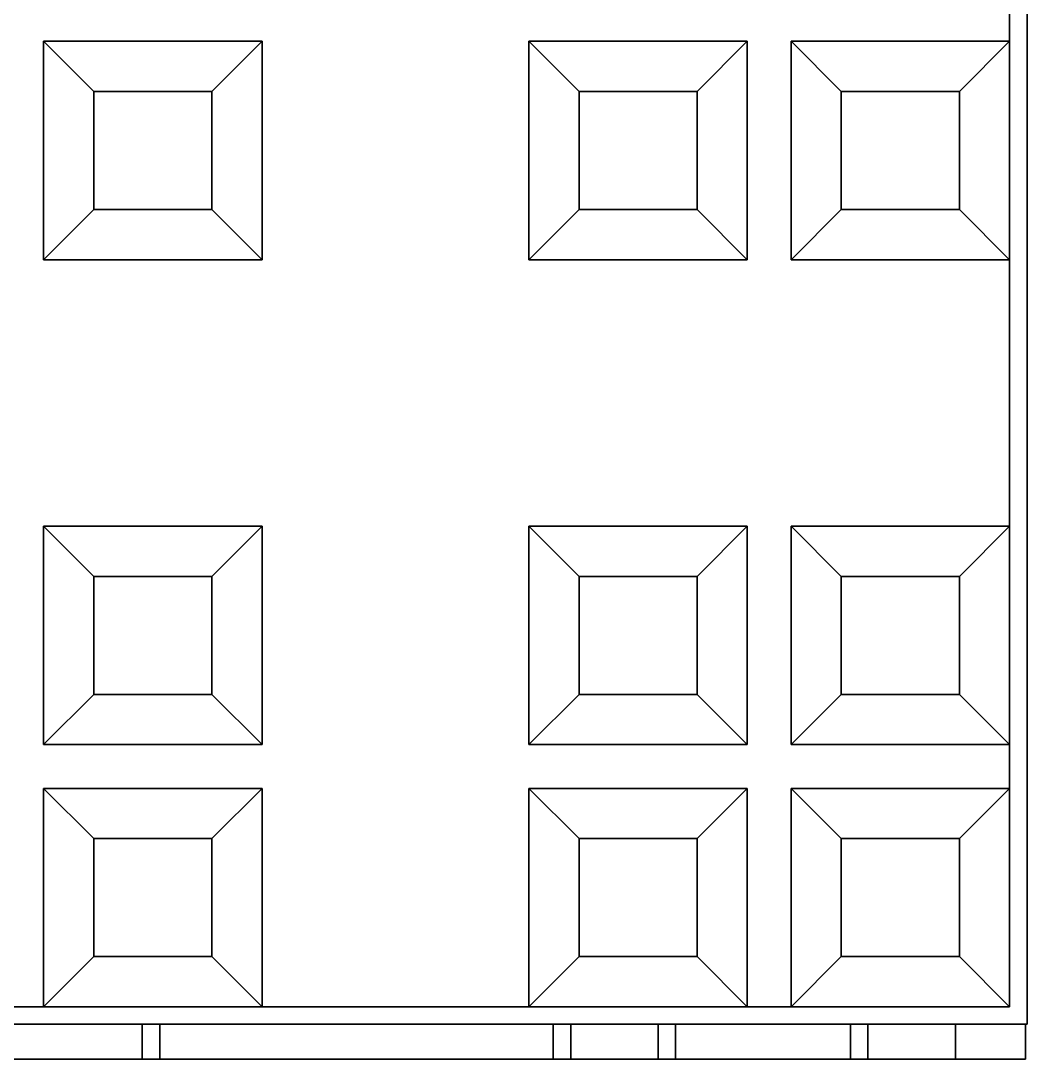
# Model space of a CAD drawing. Header units: millimetres. Extents: x -470 to 15420, y -470 to 3920.
# Drawn here: x 2875 to 3450, y -20 to 574 of the extents above; entities that cross this region are included whole.
import ezdxf

# ---------------------------------------------------------------- set-up
doc = ezdxf.new("R2010")
doc.units = ezdxf.units.MM
doc.layers.add('TANK_MODULE', color=8, linetype='Continuous')
doc.layers.add('TANK_SIDE_PLATE', color=9, linetype='Continuous')

# ---------------------------------------------------------------- blocks, each defined once
blk = doc.blocks.new('HALF_CUBE')
at = {"layer": 'TANK_MODULE'}
for points, invisible_edges in [([(565, -565, 40), (575, -575, 40), (575, 575, 40)], 13), ([(575, 575, 40), (565, 565, 40), (565, -565, 40)], 13), ([(565, 565), (575, 575), (575, -575)], 13), ([(565, 565), (565, -565), (565, 565, 40)], 6), ([(565, 565, 40), (565, -565), (565, -565, 40)], 5), ([(575, -575), (565, -565), (565, 565)], 13), ([(-12.5, 12.5, 40), (-12.5, -12.5, 40), (12.5, 12.5, 40)], 15), ([(12.5, 12.5, 40), (-12.5, -12.5, 40), (12.5, -12.5, 40)], 15), ([(-12.5, -12.5), (-12.5, 12.5), (12.5, -12.5)], 15), ([(12.5, -12.5), (-12.5, 12.5), (12.5, 12.5)], 15), ([(12.5, 12.5, 40), (12.5, -12.5, 40), (137.5, 12.5, 40)], 7), ([(137.5, 12.5, 40), (12.5, -12.5, 40), (137.5, -12.5, 40)], 13), ([(12.5, -12.5), (12.5, 12.5), (137.5, -12.5)], 7), ([(137.5, -12.5), (12.5, 12.5), (137.5, 12.5)], 13), ([(290, 12.5, 40), (137.5, 12.5, 40), (137.5, -12.5, 40)], 15), ([(290, 12.5, 40), (137.5, -12.5, 40), (290, -12.5, 40)], 15), ([(137.5, 12.5), (290, 12.5), (290, -12.5)], 15), ([(137.5, 12.5), (290, -12.5), (137.5, -12.5)], 15), ([(290, 12.5, 40), (290, -12.5, 40), (415, 12.5, 40)], 7), ([(415, 12.5, 40), (290, -12.5, 40), (415, -12.5, 40)], 13), ([(415, 12.5), (415, -12.5), (290, 12.5)], 7), ([(290, 12.5), (415, -12.5), (290, -12.5)], 13), ([(415, -12.5, 40), (440, -12.5, 40), (440, 12.5, 40)], 15), ([(415, -12.5, 40), (440, 12.5, 40), (415, 12.5, 40)], 15), ([(415, 12.5), (440, 12.5), (440, -12.5)], 15), ([(415, 12.5), (440, -12.5), (415, -12.5)], 15), ([(565, -12.5, 40), (565, 12.5, 40), (440, -12.5, 40)], 6), ([(440, -12.5, 40), (565, 12.5, 40), (440, 12.5, 40)], 13), ([(565, 12.5), (565, -12.5), (440, 12.5)], 6), ([(440, 12.5), (565, -12.5), (440, -12.5)], 13), ([(565, -12.5), (565, 12.5), (565, -12.5, 40)], 6), ([(565, -12.5, 40), (565, 12.5), (565, 12.5, 40)], 5), ([(12.5, -137.5, 40), (12.5, -12.5, 40), (-12.5, -137.5, 40)], 14), ([(-12.5, -137.5, 40), (12.5, -12.5, 40), (-12.5, -12.5, 40)], 7), ([(12.5, -137.5), (-12.5, -137.5), (-12.5, -12.5)], 13), ([(12.5, -137.5), (-12.5, -12.5), (12.5, -12.5)], 7), ([(12.5, -137.5), (12.5, -12.5), (12.5, -137.5, 40)], 6), ([(12.5, -137.5, 40), (12.5, -12.5), (12.5, -12.5, 40)], 5), ([(12.5, -12.5), (137.5, -12.5), (12.5, -12.5, 40)], 6), ([(12.5, -12.5, 40), (137.5, -12.5), (137.5, -12.5, 40)], 5), ([(12.5, -137.5, 40), (12.5, -12.5, 40), (137.5, -137.5, 40)], 6), ([(137.5, -137.5, 40), (12.5, -12.5, 40), (137.5, -12.5, 40)], 5), ([(12.5, -137.5, 40), (41.25, -41.25, 390), (12.5, -12.5, 40)], 5), ([(41.25, -41.25, 390), (108.75, -41.25, 390), (12.5, -12.5, 40)], 6), ([(12.5, -12.5, 40), (108.75, -41.25, 390), (137.5, -12.5, 40)], 5), ([(108.75, -41.25, 390), (108.75, -108.75, 390), (137.5, -12.5, 40)], 6), ([(137.5, -12.5, 40), (108.75, -108.75, 390), (137.5, -137.5, 40)], 5), ([(137.5, -12.5), (137.5, -137.5), (137.5, -12.5, 40)], 6), ([(137.5, -12.5, 40), (137.5, -137.5), (137.5, -137.5, 40)], 5), ([(290, -12.5, 40), (137.5, -12.5, 40), (137.5, -137.5, 40)], 13), ([(290, -12.5, 40), (137.5, -137.5, 40), (290, -137.5, 40)], 7), ([(137.5, -12.5), (290, -12.5), (290, -137.5)], 13), ([(137.5, -12.5), (290, -137.5), (137.5, -137.5)], 7), ([(290, -12.5), (415, -12.5), (290, -12.5, 40)], 6), ([(290, -12.5, 40), (415, -12.5), (415, -12.5, 40)], 5), ([(290, -137.5), (290, -12.5), (290, -137.5, 40)], 6), ([(290, -137.5, 40), (290, -12.5), (290, -12.5, 40)], 5), ([(290, -137.5, 40), (290, -12.5, 40), (415, -137.5, 40)], 6), ([(415, -137.5, 40), (290, -12.5, 40), (415, -12.5, 40)], 5), ([(290, -137.5, 40), (318.75, -41.25, 390), (290, -12.5, 40)], 5), ([(318.75, -41.25, 390), (386.25, -41.25, 390), (290, -12.5, 40)], 6), ([(290, -12.5, 40), (386.25, -41.25, 390), (415, -12.5, 40)], 5), ([(386.25, -41.25, 390), (386.25, -108.75, 390), (415, -12.5, 40)], 6), ([(415, -12.5, 40), (386.25, -108.75, 390), (415, -137.5, 40)], 5), ([(415, -12.5), (415, -137.5), (415, -12.5, 40)], 6), ([(415, -12.5, 40), (415, -137.5), (415, -137.5, 40)], 5), ([(415, -137.5, 40), (440, -137.5, 40), (440, -12.5, 40)], 13), ([(415, -137.5, 40), (440, -12.5, 40), (415, -12.5, 40)], 7), ([(415, -12.5), (440, -12.5), (440, -137.5)], 13), ([(415, -12.5), (440, -137.5), (415, -137.5)], 7), ([(440, -137.5), (440, -12.5), (440, -137.5, 40)], 6), ([(440, -137.5, 40), (440, -12.5), (440, -12.5, 40)], 5), ([(440, -12.5), (565, -12.5), (440, -12.5, 40)], 6), ([(440, -12.5, 40), (565, -12.5), (565, -12.5, 40)], 5), ([(440, -137.5, 40), (440, -12.5, 40), (565, -137.5, 40)], 6), ([(565, -137.5, 40), (440, -12.5, 40), (565, -12.5, 40)], 5), ([(440, -137.5, 40), (468.75, -41.25, 390), (440, -12.5, 40)], 5), ([(468.75, -41.25, 390), (536.25, -41.25, 390), (440, -12.5, 40)], 6), ([(440, -12.5, 40), (536.25, -41.25, 390), (565, -12.5, 40)], 5), ([(536.25, -41.25, 390), (536.25, -108.75, 390), (565, -12.5, 40)], 6), ([(565, -12.5, 40), (536.25, -108.75, 390), (565, -137.5, 40)], 5), ([(41.25, -108.75, 390), (41.25, -41.25, 390), (12.5, -137.5, 40)], 6), ([(108.75, -108.75, 390), (108.75, -41.25, 390), (41.25, -108.75, 390)], 6), ([(41.25, -108.75, 390), (108.75, -41.25, 390), (41.25, -41.25, 390)], 5), ([(318.75, -108.75, 390), (318.75, -41.25, 390), (290, -137.5, 40)], 6), ([(386.25, -108.75, 390), (386.25, -41.25, 390), (318.75, -108.75, 390)], 6), ([(318.75, -108.75, 390), (386.25, -41.25, 390), (318.75, -41.25, 390)], 5), ([(468.75, -108.75, 390), (468.75, -41.25, 390), (440, -137.5, 40)], 6), ([(536.25, -108.75, 390), (536.25, -41.25, 390), (468.75, -108.75, 390)], 6), ([(468.75, -108.75, 390), (536.25, -41.25, 390), (468.75, -41.25, 390)], 5), ([(137.5, -137.5, 40), (41.25, -108.75, 390), (12.5, -137.5, 40)], 5), ([(108.75, -108.75, 390), (41.25, -108.75, 390), (137.5, -137.5, 40)], 6), ([(415, -137.5, 40), (318.75, -108.75, 390), (290, -137.5, 40)], 5), ([(386.25, -108.75, 390), (318.75, -108.75, 390), (415, -137.5, 40)], 6), ([(565, -137.5, 40), (468.75, -108.75, 390), (440, -137.5, 40)], 5), ([(536.25, -108.75, 390), (468.75, -108.75, 390), (565, -137.5, 40)], 6), ([(-12.5, -137.5, 40), (-12.5, -290, 40), (12.5, -137.5, 40)], 15), ([(12.5, -137.5, 40), (-12.5, -290, 40), (12.5, -290, 40)], 15), ([(12.5, -290), (-12.5, -290), (-12.5, -137.5)], 15), ([(12.5, -290), (-12.5, -137.5), (12.5, -137.5)], 15), ([(137.5, -137.5), (12.5, -137.5), (137.5, -137.5, 40)], 6), ([(137.5, -137.5, 40), (12.5, -137.5), (12.5, -137.5, 40)], 5), ([(12.5, -137.5, 40), (12.5, -290, 40), (137.5, -137.5, 40)], 7), ([(137.5, -137.5, 40), (12.5, -290, 40), (137.5, -290, 40)], 13), ([(137.5, -137.5), (137.5, -290), (12.5, -137.5)], 7), ([(12.5, -137.5), (137.5, -290), (12.5, -290)], 13), ([(290, -137.5, 40), (137.5, -137.5, 40), (137.5, -290, 40)], 15), ([(290, -137.5, 40), (137.5, -290, 40), (290, -290, 40)], 15), ([(137.5, -137.5), (290, -137.5), (290, -290)], 15), ([(137.5, -137.5), (290, -290), (137.5, -290)], 15), ([(415, -137.5), (290, -137.5), (415, -137.5, 40)], 6), ([(415, -137.5, 40), (290, -137.5), (290, -137.5, 40)], 5), ([(415, -290, 40), (415, -137.5, 40), (290, -290, 40)], 7), ([(290, -290, 40), (415, -137.5, 40), (290, -137.5, 40)], 13), ([(290, -290), (290, -137.5), (415, -290)], 7), ([(415, -290), (290, -137.5), (415, -137.5)], 13), ([(415, -290, 40), (440, -290, 40), (440, -137.5, 40)], 15), ([(415, -290, 40), (440, -137.5, 40), (415, -137.5, 40)], 15), ([(415, -137.5), (440, -137.5), (440, -290)], 15), ([(415, -137.5), (440, -290), (415, -290)], 15), ([(565, -137.5), (440, -137.5), (565, -137.5, 40)], 6), ([(565, -137.5, 40), (440, -137.5), (440, -137.5, 40)], 5), ([(565, -290, 40), (565, -137.5, 40), (440, -290, 40)], 6), ([(440, -290, 40), (565, -137.5, 40), (440, -137.5, 40)], 13), ([(565, -137.5), (565, -290), (440, -137.5)], 6), ([(440, -137.5), (565, -290), (440, -290)], 13), ([(565, -290), (565, -137.5), (565, -290, 40)], 6), ([(565, -290, 40), (565, -137.5), (565, -137.5, 40)], 5), ([(-12.5, -290, 40), (-12.5, -415, 40), (12.5, -290, 40)], 14), ([(12.5, -290, 40), (-12.5, -415, 40), (12.5, -415, 40)], 7), ([(-12.5, -415), (-12.5, -290), (12.5, -415)], 14), ([(12.5, -415), (-12.5, -290), (12.5, -290)], 7), ([(12.5, -415), (12.5, -290), (12.5, -415, 40)], 6), ([(12.5, -415, 40), (12.5, -290), (12.5, -290, 40)], 5), ([(12.5, -290), (137.5, -290), (12.5, -290, 40)], 6), ([(12.5, -290, 40), (137.5, -290), (137.5, -290, 40)], 5), ([(12.5, -415, 40), (12.5, -290, 40), (137.5, -415, 40)], 6), ([(137.5, -415, 40), (12.5, -290, 40), (137.5, -290, 40)], 5), ([(12.5, -415, 40), (41.25, -318.75, 390), (12.5, -290, 40)], 5), ([(41.25, -318.75, 390), (108.75, -318.75, 390), (12.5, -290, 40)], 6), ([(12.5, -290, 40), (108.75, -318.75, 390), (137.5, -290, 40)], 5), ([(108.75, -318.75, 390), (108.75, -386.25, 390), (137.5, -290, 40)], 6), ([(137.5, -290, 40), (108.75, -386.25, 390), (137.5, -415, 40)], 5), ([(137.5, -290), (137.5, -415), (137.5, -290, 40)], 6), ([(137.5, -290, 40), (137.5, -415), (137.5, -415, 40)], 5), ([(290, -290, 40), (137.5, -290, 40), (137.5, -415, 40)], 13), ([(290, -290, 40), (137.5, -415, 40), (290, -415, 40)], 7), ([(137.5, -290), (290, -290), (290, -415)], 13), ([(137.5, -290), (290, -415), (137.5, -415)], 7), ([(290, -415), (290, -290), (290, -415, 40)], 6), ([(290, -415, 40), (290, -290), (290, -290, 40)], 5), ([(290, -290), (415, -290), (290, -290, 40)], 6), ([(290, -290, 40), (415, -290), (415, -290, 40)], 5), ([(290, -415, 40), (290, -290, 40), (415, -415, 40)], 6), ([(415, -415, 40), (290, -290, 40), (415, -290, 40)], 5), ([(290, -415, 40), (318.75, -318.75, 390), (290, -290, 40)], 5), ([(318.75, -318.75, 390), (386.25, -318.75, 390), (290, -290, 40)], 6), ([(290, -290, 40), (386.25, -318.75, 390), (415, -290, 40)], 5), ([(386.25, -318.75, 390), (386.25, -386.25, 390), (415, -290, 40)], 6), ([(415, -290, 40), (386.25, -386.25, 390), (415, -415, 40)], 5), ([(415, -290), (415, -415), (415, -290, 40)], 6), ([(415, -290, 40), (415, -415), (415, -415, 40)], 5), ([(440, -415, 40), (440, -290, 40), (415, -415, 40)], 14), ([(415, -415, 40), (440, -290, 40), (415, -290, 40)], 7), ([(415, -290), (440, -290), (440, -415)], 13), ([(415, -290), (440, -415), (415, -415)], 7), ([(440, -415), (440, -290), (440, -415, 40)], 6), ([(440, -415, 40), (440, -290), (440, -290, 40)], 5), ([(440, -290), (565, -290), (440, -290, 40)], 6), ([(440, -290, 40), (565, -290), (565, -290, 40)], 5), ([(440, -415, 40), (440, -290, 40), (565, -415, 40)], 6), ([(565, -415, 40), (440, -290, 40), (565, -290, 40)], 5), ([(440, -415, 40), (468.75, -318.75, 390), (440, -290, 40)], 5), ([(468.75, -318.75, 390), (536.25, -318.75, 390), (440, -290, 40)], 6), ([(440, -290, 40), (536.25, -318.75, 390), (565, -290, 40)], 5), ([(536.25, -318.75, 390), (536.25, -386.25, 390), (565, -290, 40)], 6), ([(565, -290, 40), (536.25, -386.25, 390), (565, -415, 40)], 5), ([(41.25, -386.25, 390), (41.25, -318.75, 390), (12.5, -415, 40)], 6), ([(108.75, -386.25, 390), (108.75, -318.75, 390), (41.25, -386.25, 390)], 6), ([(41.25, -386.25, 390), (108.75, -318.75, 390), (41.25, -318.75, 390)], 5), ([(318.75, -386.25, 390), (318.75, -318.75, 390), (290, -415, 40)], 6), ([(386.25, -386.25, 390), (386.25, -318.75, 390), (318.75, -386.25, 390)], 6), ([(318.75, -386.25, 390), (386.25, -318.75, 390), (318.75, -318.75, 390)], 5), ([(468.75, -386.25, 390), (468.75, -318.75, 390), (440, -415, 40)], 6), ([(536.25, -386.25, 390), (536.25, -318.75, 390), (468.75, -386.25, 390)], 6), ([(468.75, -386.25, 390), (536.25, -318.75, 390), (468.75, -318.75, 390)], 5), ([(137.5, -415, 40), (41.25, -386.25, 390), (12.5, -415, 40)], 5), ([(108.75, -386.25, 390), (41.25, -386.25, 390), (137.5, -415, 40)], 6), ([(415, -415, 40), (318.75, -386.25, 390), (290, -415, 40)], 5), ([(386.25, -386.25, 390), (318.75, -386.25, 390), (415, -415, 40)], 6), ([(565, -415, 40), (468.75, -386.25, 390), (440, -415, 40)], 5), ([(536.25, -386.25, 390), (468.75, -386.25, 390), (565, -415, 40)], 6), ([(-12.5, -415, 40), (-12.5, -440, 40), (12.5, -415, 40)], 15), ([(12.5, -415, 40), (-12.5, -440, 40), (12.5, -440, 40)], 15), ([(12.5, -415), (12.5, -440), (-12.5, -415)], 15), ([(-12.5, -415), (12.5, -440), (-12.5, -440)], 15), ([(137.5, -415), (12.5, -415), (137.5, -415, 40)], 6), ([(137.5, -415, 40), (12.5, -415), (12.5, -415, 40)], 5), ([(12.5, -415, 40), (12.5, -440, 40), (137.5, -415, 40)], 7), ([(137.5, -415, 40), (12.5, -440, 40), (137.5, -440, 40)], 13), ([(137.5, -415), (137.5, -440), (12.5, -415)], 7), ([(12.5, -415), (137.5, -440), (12.5, -440)], 13), ([(290, -415, 40), (137.5, -415, 40), (137.5, -440, 40)], 15), ([(290, -415, 40), (137.5, -440, 40), (290, -440, 40)], 15), ([(137.5, -415), (290, -415), (290, -440)], 15), ([(137.5, -415), (290, -440), (137.5, -440)], 15), ([(415, -415), (290, -415), (415, -415, 40)], 6), ([(415, -415, 40), (290, -415), (290, -415, 40)], 5), ([(290, -415, 40), (290, -440, 40), (415, -415, 40)], 7), ([(415, -415, 40), (290, -440, 40), (415, -440, 40)], 13), ([(415, -415), (415, -440), (290, -415)], 7), ([(290, -415), (415, -440), (290, -440)], 13), ([(415, -415, 40), (415, -440, 40), (440, -415, 40)], 15), ([(440, -415, 40), (415, -440, 40), (440, -440, 40)], 15), ([(415, -415), (440, -415), (440, -440)], 15), ([(415, -415), (440, -440), (415, -440)], 15), ([(565, -415), (440, -415), (565, -415, 40)], 6), ([(565, -415, 40), (440, -415), (440, -415, 40)], 5), ([(440, -415, 40), (440, -440, 40), (565, -415, 40)], 7), ([(565, -415, 40), (440, -440, 40), (565, -440, 40)], 5), ([(565, -415), (565, -440), (440, -415)], 6), ([(440, -415), (565, -440), (440, -440)], 13), ([(565, -440), (565, -415), (565, -440, 40)], 6), ([(565, -440, 40), (565, -415), (565, -415, 40)], 5), ([(-12.5, -440, 40), (-12.5, -565, 40), (12.5, -440, 40)], 14), ([(12.5, -440, 40), (-12.5, -565, 40), (12.5, -565, 40)], 5), ([(12.5, -440), (12.5, -565), (-12.5, -440)], 14), ([(-12.5, -440), (12.5, -565), (-12.5, -565)], 5), ([(12.5, -565), (12.5, -440), (12.5, -565, 40)], 6), ([(12.5, -565, 40), (12.5, -440), (12.5, -440, 40)], 5), ([(12.5, -440), (137.5, -440), (12.5, -440, 40)], 6), ([(12.5, -440, 40), (137.5, -440), (137.5, -440, 40)], 5), ([(12.5, -565, 40), (12.5, -440, 40), (137.5, -565, 40)], 6), ([(137.5, -565, 40), (12.5, -440, 40), (137.5, -440, 40)], 5), ([(12.5, -565, 40), (41.25, -468.75, 390), (12.5, -440, 40)], 5), ([(41.25, -468.75, 390), (108.75, -468.75, 390), (12.5, -440, 40)], 6), ([(12.5, -440, 40), (108.75, -468.75, 390), (137.5, -440, 40)], 5), ([(108.75, -468.75, 390), (108.75, -536.25, 390), (137.5, -440, 40)], 6), ([(137.5, -440, 40), (108.75, -536.25, 390), (137.5, -565, 40)], 5), ([(137.5, -440), (137.5, -565), (137.5, -440, 40)], 6), ([(137.5, -440, 40), (137.5, -565), (137.5, -565, 40)], 5), ([(290, -440, 40), (137.5, -440, 40), (137.5, -565, 40)], 13), ([(290, -440, 40), (137.5, -565, 40), (290, -565, 40)], 5), ([(137.5, -440), (290, -440), (290, -565)], 13), ([(137.5, -440), (290, -565), (137.5, -565)], 5), ([(290, -565), (290, -440), (290, -565, 40)], 6), ([(290, -565, 40), (290, -440), (290, -440, 40)], 5), ([(290, -440), (415, -440), (290, -440, 40)], 6), ([(290, -440, 40), (415, -440), (415, -440, 40)], 5), ([(290, -565, 40), (290, -440, 40), (415, -565, 40)], 6), ([(415, -565, 40), (290, -440, 40), (415, -440, 40)], 5), ([(290, -565, 40), (318.75, -468.75, 390), (290, -440, 40)], 5), ([(318.75, -468.75, 390), (386.25, -468.75, 390), (290, -440, 40)], 6), ([(290, -440, 40), (386.25, -468.75, 390), (415, -440, 40)], 5), ([(386.25, -468.75, 390), (386.25, -536.25, 390), (415, -440, 40)], 6), ([(415, -440, 40), (386.25, -536.25, 390), (415, -565, 40)], 5), ([(415, -440), (415, -565), (415, -440, 40)], 6), ([(415, -440, 40), (415, -565), (415, -565, 40)], 5), ([(415, -440, 40), (415, -565, 40), (440, -440, 40)], 14), ([(440, -440, 40), (415, -565, 40), (440, -565, 40)], 5), ([(415, -440), (440, -440), (440, -565)], 13), ([(415, -440), (440, -565), (415, -565)], 5), ([(440, -565), (440, -440), (440, -565, 40)], 6), ([(440, -565, 40), (440, -440), (440, -440, 40)], 5), ([(440, -440), (565, -440), (440, -440, 40)], 6), ([(440, -440, 40), (565, -440), (565, -440, 40)], 5), ([(440, -565, 40), (440, -440, 40), (565, -565, 40)], 6), ([(565, -565, 40), (440, -440, 40), (565, -440, 40)], 5), ([(440, -565, 40), (468.75, -468.75, 390), (440, -440, 40)], 5), ([(468.75, -468.75, 390), (536.25, -468.75, 390), (440, -440, 40)], 6), ([(440, -440, 40), (536.25, -468.75, 390), (565, -440, 40)], 5), ([(536.25, -468.75, 390), (536.25, -536.25, 390), (565, -440, 40)], 6), ([(565, -440, 40), (536.25, -536.25, 390), (565, -565, 40)], 5), ([(41.25, -536.25, 390), (41.25, -468.75, 390), (12.5, -565, 40)], 6), ([(108.75, -536.25, 390), (108.75, -468.75, 390), (41.25, -536.25, 390)], 6), ([(41.25, -536.25, 390), (108.75, -468.75, 390), (41.25, -468.75, 390)], 5), ([(318.75, -536.25, 390), (318.75, -468.75, 390), (290, -565, 40)], 6), ([(386.25, -536.25, 390), (386.25, -468.75, 390), (318.75, -536.25, 390)], 6), ([(318.75, -536.25, 390), (386.25, -468.75, 390), (318.75, -468.75, 390)], 5), ([(468.75, -536.25, 390), (468.75, -468.75, 390), (440, -565, 40)], 6), ([(536.25, -536.25, 390), (536.25, -468.75, 390), (468.75, -536.25, 390)], 6), ([(468.75, -536.25, 390), (536.25, -468.75, 390), (468.75, -468.75, 390)], 5), ([(137.5, -565, 40), (41.25, -536.25, 390), (12.5, -565, 40)], 5), ([(108.75, -536.25, 390), (41.25, -536.25, 390), (137.5, -565, 40)], 6), ([(415, -565, 40), (318.75, -536.25, 390), (290, -565, 40)], 5), ([(386.25, -536.25, 390), (318.75, -536.25, 390), (415, -565, 40)], 6), ([(565, -565, 40), (468.75, -536.25, 390), (440, -565, 40)], 5), ([(536.25, -536.25, 390), (468.75, -536.25, 390), (565, -565, 40)], 6), ([(-565, -565, 40), (-575, -575, 40), (565, -565, 40)], 7), ([(565, -565, 40), (-575, -575, 40), (575, -575, 40)], 13), ([(-575, -575), (-565, -565), (565, -565)], 13), ([(-575, -575), (565, -565), (575, -575)], 7), ([(565, -565), (-565, -565), (565, -565, 40)], 6), ([(565, -565, 40), (-565, -565), (-565, -565, 40)], 5), ([(-12.5, -565), (12.5, -565), (-12.5, -565, 40)], 6), ([(-12.5, -565, 40), (12.5, -565), (12.5, -565, 40)], 5), ([(137.5, -565), (290, -565), (137.5, -565, 40)], 6), ([(137.5, -565, 40), (290, -565), (290, -565, 40)], 5), ([(415, -565), (440, -565), (415, -565, 40)], 6), ([(415, -565, 40), (440, -565), (440, -565, 40)], 5), ([(-575, -575), (575, -575), (-575, -575, 40)], 6), ([(-575, -575, 40), (575, -575), (575, -575, 40)], 5)]:
    blk.add_3dface(points, dxfattribs=dict(at, invisible_edges=invisible_edges))
blk = doc.blocks.new('HALF_CUBE_UP')
at = {"layer": 'TANK_MODULE'}
for points, invisible_edges in [([(565, 565, 350), (575, 575, 350), (575, -575, 350)], 13), ([(565, -565, 390), (575, -575, 390), (575, 575, 390)], 13), ([(575, 575, 390), (565, 565, 390), (565, -565, 390)], 13), ([(565, -565, 390), (565, 565, 390), (565, -565, 350)], 6), ([(565, -565, 350), (565, 565, 390), (565, 565, 350)], 5), ([(575, -575, 350), (565, -565, 350), (565, 565, 350)], 13), ([(-12.5, -12.5, 350), (-12.5, 12.5, 350), (12.5, -12.5, 350)], 15), ([(12.5, -12.5, 350), (-12.5, 12.5, 350), (12.5, 12.5, 350)], 15), ([(-12.5, 12.5, 390), (-12.5, -12.5, 390), (12.5, 12.5, 390)], 15), ([(12.5, 12.5, 390), (-12.5, -12.5, 390), (12.5, -12.5, 390)], 15), ([(12.5, -12.5, 350), (12.5, 12.5, 350), (137.5, -12.5, 350)], 7), ([(137.5, -12.5, 350), (12.5, 12.5, 350), (137.5, 12.5, 350)], 13), ([(12.5, 12.5, 390), (12.5, -12.5, 390), (137.5, 12.5, 390)], 7), ([(137.5, 12.5, 390), (12.5, -12.5, 390), (137.5, -12.5, 390)], 13), ([(290, -12.5, 350), (137.5, -12.5, 350), (137.5, 12.5, 350)], 15), ([(290, -12.5, 350), (137.5, 12.5, 350), (290, 12.5, 350)], 15), ([(137.5, -12.5, 390), (290, -12.5, 390), (290, 12.5, 390)], 15), ([(137.5, -12.5, 390), (290, 12.5, 390), (137.5, 12.5, 390)], 15), ([(290, -12.5, 350), (290, 12.5, 350), (415, -12.5, 350)], 7), ([(415, -12.5, 350), (290, 12.5, 350), (415, 12.5, 350)], 13), ([(415, -12.5, 390), (415, 12.5, 390), (290, -12.5, 390)], 7), ([(290, -12.5, 390), (415, 12.5, 390), (290, 12.5, 390)], 13), ([(415, 12.5, 350), (440, 12.5, 350), (440, -12.5, 350)], 15), ([(415, 12.5, 350), (440, -12.5, 350), (415, -12.5, 350)], 15), ([(415, -12.5, 390), (440, -12.5, 390), (440, 12.5, 390)], 15), ([(415, -12.5, 390), (440, 12.5, 390), (415, 12.5, 390)], 15), ([(565, 12.5, 350), (565, -12.5, 350), (440, 12.5, 350)], 6), ([(440, 12.5, 350), (565, -12.5, 350), (440, -12.5, 350)], 13), ([(565, -12.5, 390), (565, 12.5, 390), (440, -12.5, 390)], 6), ([(440, -12.5, 390), (565, 12.5, 390), (440, 12.5, 390)], 13), ([(565, 12.5, 390), (565, -12.5, 390), (565, 12.5, 350)], 6), ([(565, 12.5, 350), (565, -12.5, 390), (565, -12.5, 350)], 5), ([(-12.5, -137.5, 350), (-12.5, -12.5, 350), (12.5, -137.5, 350)], 14), ([(12.5, -137.5, 350), (-12.5, -12.5, 350), (12.5, -12.5, 350)], 7), ([(-12.5, -137.5, 390), (12.5, -137.5, 390), (12.5, -12.5, 390)], 13), ([(-12.5, -137.5, 390), (12.5, -12.5, 390), (-12.5, -12.5, 390)], 7), ([(137.5, -12.5, 390), (12.5, -12.5, 390), (137.5, -12.5, 350)], 6), ([(137.5, -12.5, 350), (12.5, -12.5, 390), (12.5, -12.5, 350)], 5), ([(12.5, -12.5, 390), (12.5, -137.5, 390), (12.5, -12.5, 350)], 6), ([(12.5, -12.5, 350), (12.5, -137.5, 390), (12.5, -137.5, 350)], 5), ([(12.5, -12.5, 350), (12.5, -137.5, 350), (137.5, -12.5, 350)], 6), ([(137.5, -12.5, 350), (12.5, -137.5, 350), (137.5, -137.5, 350)], 5), ([(137.5, -12.5, 350), (41.25, -41.25), (12.5, -12.5, 350)], 5), ([(41.25, -41.25), (41.25, -108.75), (12.5, -12.5, 350)], 6), ([(12.5, -12.5, 350), (41.25, -108.75), (12.5, -137.5, 350)], 5), ([(108.75, -41.25), (41.25, -41.25), (137.5, -12.5, 350)], 6), ([(137.5, -137.5, 350), (108.75, -41.25), (137.5, -12.5, 350)], 5), ([(137.5, -137.5, 390), (137.5, -12.5, 390), (137.5, -137.5, 350)], 6), ([(137.5, -137.5, 350), (137.5, -12.5, 390), (137.5, -12.5, 350)], 5), ([(290, -137.5, 350), (137.5, -137.5, 350), (137.5, -12.5, 350)], 13), ([(290, -137.5, 350), (137.5, -12.5, 350), (290, -12.5, 350)], 7), ([(137.5, -137.5, 390), (290, -137.5, 390), (290, -12.5, 390)], 13), ([(137.5, -137.5, 390), (290, -12.5, 390), (137.5, -12.5, 390)], 7), ([(415, -12.5, 390), (290, -12.5, 390), (415, -12.5, 350)], 6), ([(415, -12.5, 350), (290, -12.5, 390), (290, -12.5, 350)], 5), ([(290, -12.5, 390), (290, -137.5, 390), (290, -12.5, 350)], 6), ([(290, -12.5, 350), (290, -137.5, 390), (290, -137.5, 350)], 5), ([(290, -12.5, 350), (290, -137.5, 350), (415, -12.5, 350)], 6), ([(415, -12.5, 350), (290, -137.5, 350), (415, -137.5, 350)], 5), ([(415, -12.5, 350), (318.75, -41.25), (290, -12.5, 350)], 5), ([(318.75, -41.25), (318.75, -108.75), (290, -12.5, 350)], 6), ([(290, -12.5, 350), (318.75, -108.75), (290, -137.5, 350)], 5), ([(386.25, -41.25), (318.75, -41.25), (415, -12.5, 350)], 6), ([(415, -137.5, 350), (386.25, -41.25), (415, -12.5, 350)], 5), ([(415, -137.5, 390), (415, -12.5, 390), (415, -137.5, 350)], 6), ([(415, -137.5, 350), (415, -12.5, 390), (415, -12.5, 350)], 5), ([(415, -12.5, 350), (440, -12.5, 350), (440, -137.5, 350)], 13), ([(415, -12.5, 350), (440, -137.5, 350), (415, -137.5, 350)], 7), ([(415, -137.5, 390), (440, -137.5, 390), (440, -12.5, 390)], 13), ([(415, -137.5, 390), (440, -12.5, 390), (415, -12.5, 390)], 7), ([(565, -12.5, 390), (440, -12.5, 390), (565, -12.5, 350)], 6), ([(565, -12.5, 350), (440, -12.5, 390), (440, -12.5, 350)], 5), ([(440, -12.5, 390), (440, -137.5, 390), (440, -12.5, 350)], 6), ([(440, -12.5, 350), (440, -137.5, 390), (440, -137.5, 350)], 5), ([(440, -12.5, 350), (440, -137.5, 350), (565, -12.5, 350)], 6), ([(565, -12.5, 350), (440, -137.5, 350), (565, -137.5, 350)], 5), ([(565, -12.5, 350), (468.75, -41.25), (440, -12.5, 350)], 5), ([(468.75, -41.25), (468.75, -108.75), (440, -12.5, 350)], 6), ([(440, -12.5, 350), (468.75, -108.75), (440, -137.5, 350)], 5), ([(536.25, -41.25), (468.75, -41.25), (565, -12.5, 350)], 6), ([(565, -137.5, 350), (536.25, -41.25), (565, -12.5, 350)], 5), ([(108.75, -41.25), (108.75, -108.75), (41.25, -41.25)], 6), ([(41.25, -41.25), (108.75, -108.75), (41.25, -108.75)], 5), ([(108.75, -108.75), (108.75, -41.25), (137.5, -137.5, 350)], 6), ([(386.25, -41.25), (386.25, -108.75), (318.75, -41.25)], 6), ([(318.75, -41.25), (386.25, -108.75), (318.75, -108.75)], 5), ([(386.25, -108.75), (386.25, -41.25), (415, -137.5, 350)], 6), ([(536.25, -41.25), (536.25, -108.75), (468.75, -41.25)], 6), ([(468.75, -41.25), (536.25, -108.75), (468.75, -108.75)], 5), ([(536.25, -108.75), (536.25, -41.25), (565, -137.5, 350)], 6), ([(41.25, -108.75), (108.75, -108.75), (12.5, -137.5, 350)], 6), ([(12.5, -137.5, 350), (108.75, -108.75), (137.5, -137.5, 350)], 5), ([(318.75, -108.75), (386.25, -108.75), (290, -137.5, 350)], 6), ([(290, -137.5, 350), (386.25, -108.75), (415, -137.5, 350)], 5), ([(468.75, -108.75), (536.25, -108.75), (440, -137.5, 350)], 6), ([(440, -137.5, 350), (536.25, -108.75), (565, -137.5, 350)], 5), ([(12.5, -137.5, 350), (12.5, -290, 350), (-12.5, -137.5, 350)], 15), ([(-12.5, -137.5, 350), (12.5, -290, 350), (-12.5, -290, 350)], 15), ([(-12.5, -290, 390), (12.5, -290, 390), (12.5, -137.5, 390)], 15), ([(-12.5, -290, 390), (12.5, -137.5, 390), (-12.5, -137.5, 390)], 15), ([(12.5, -137.5, 390), (137.5, -137.5, 390), (12.5, -137.5, 350)], 6), ([(12.5, -137.5, 350), (137.5, -137.5, 390), (137.5, -137.5, 350)], 5), ([(137.5, -137.5, 350), (137.5, -290, 350), (12.5, -137.5, 350)], 7), ([(12.5, -137.5, 350), (137.5, -290, 350), (12.5, -290, 350)], 13), ([(12.5, -137.5, 390), (12.5, -290, 390), (137.5, -137.5, 390)], 7), ([(137.5, -137.5, 390), (12.5, -290, 390), (137.5, -290, 390)], 13), ([(290, -290, 350), (137.5, -290, 350), (137.5, -137.5, 350)], 15), ([(290, -290, 350), (137.5, -137.5, 350), (290, -137.5, 350)], 15), ([(137.5, -290, 390), (290, -290, 390), (290, -137.5, 390)], 15), ([(137.5, -290, 390), (290, -137.5, 390), (137.5, -137.5, 390)], 15), ([(290, -137.5, 390), (415, -137.5, 390), (290, -137.5, 350)], 6), ([(290, -137.5, 350), (415, -137.5, 390), (415, -137.5, 350)], 5), ([(415, -137.5, 350), (415, -290, 350), (290, -137.5, 350)], 7), ([(290, -137.5, 350), (415, -290, 350), (290, -290, 350)], 13), ([(290, -137.5, 390), (290, -290, 390), (415, -137.5, 390)], 7), ([(415, -137.5, 390), (290, -290, 390), (415, -290, 390)], 13), ([(415, -137.5, 350), (440, -137.5, 350), (440, -290, 350)], 15), ([(415, -137.5, 350), (440, -290, 350), (415, -290, 350)], 15), ([(415, -290, 390), (440, -290, 390), (440, -137.5, 390)], 15), ([(415, -290, 390), (440, -137.5, 390), (415, -137.5, 390)], 15), ([(440, -137.5, 390), (565, -137.5, 390), (440, -137.5, 350)], 6), ([(440, -137.5, 350), (565, -137.5, 390), (565, -137.5, 350)], 5), ([(565, -137.5, 350), (565, -290, 350), (440, -137.5, 350)], 6), ([(440, -137.5, 350), (565, -290, 350), (440, -290, 350)], 13), ([(565, -290, 390), (565, -137.5, 390), (440, -290, 390)], 6), ([(440, -290, 390), (565, -137.5, 390), (440, -137.5, 390)], 13), ([(565, -137.5, 390), (565, -290, 390), (565, -137.5, 350)], 6), ([(565, -137.5, 350), (565, -290, 390), (565, -290, 350)], 5), ([(12.5, -290, 350), (12.5, -415, 350), (-12.5, -290, 350)], 14), ([(-12.5, -290, 350), (12.5, -415, 350), (-12.5, -415, 350)], 7), ([(12.5, -415, 390), (12.5, -290, 390), (-12.5, -415, 390)], 14), ([(-12.5, -415, 390), (12.5, -290, 390), (-12.5, -290, 390)], 7), ([(137.5, -290, 390), (12.5, -290, 390), (137.5, -290, 350)], 6), ([(137.5, -290, 350), (12.5, -290, 390), (12.5, -290, 350)], 5), ([(12.5, -290, 390), (12.5, -415, 390), (12.5, -290, 350)], 6), ([(12.5, -290, 350), (12.5, -415, 390), (12.5, -415, 350)], 5), ([(12.5, -290, 350), (12.5, -415, 350), (137.5, -290, 350)], 6), ([(137.5, -290, 350), (12.5, -415, 350), (137.5, -415, 350)], 5), ([(137.5, -290, 350), (41.25, -318.75), (12.5, -290, 350)], 5), ([(41.25, -318.75), (41.25, -386.25), (12.5, -290, 350)], 6), ([(12.5, -290, 350), (41.25, -386.25), (12.5, -415, 350)], 5), ([(108.75, -318.75), (41.25, -318.75), (137.5, -290, 350)], 6), ([(137.5, -415, 350), (108.75, -318.75), (137.5, -290, 350)], 5), ([(137.5, -415, 390), (137.5, -290, 390), (137.5, -415, 350)], 6), ([(137.5, -415, 350), (137.5, -290, 390), (137.5, -290, 350)], 5), ([(290, -415, 350), (137.5, -415, 350), (137.5, -290, 350)], 13), ([(290, -415, 350), (137.5, -290, 350), (290, -290, 350)], 7), ([(137.5, -415, 390), (290, -415, 390), (290, -290, 390)], 13), ([(137.5, -415, 390), (290, -290, 390), (137.5, -290, 390)], 7), ([(415, -290, 390), (290, -290, 390), (415, -290, 350)], 6), ([(415, -290, 350), (290, -290, 390), (290, -290, 350)], 5), ([(290, -290, 390), (290, -415, 390), (290, -290, 350)], 6), ([(290, -290, 350), (290, -415, 390), (290, -415, 350)], 5), ([(290, -290, 350), (290, -415, 350), (415, -290, 350)], 6), ([(415, -290, 350), (290, -415, 350), (415, -415, 350)], 5), ([(415, -290, 350), (318.75, -318.75), (290, -290, 350)], 5), ([(318.75, -318.75), (318.75, -386.25), (290, -290, 350)], 6), ([(290, -290, 350), (318.75, -386.25), (290, -415, 350)], 5), ([(386.25, -318.75), (318.75, -318.75), (415, -290, 350)], 6), ([(415, -415, 350), (386.25, -318.75), (415, -290, 350)], 5), ([(415, -415, 390), (415, -290, 390), (415, -415, 350)], 6), ([(415, -415, 350), (415, -290, 390), (415, -290, 350)], 5), ([(415, -290, 350), (440, -290, 350), (440, -415, 350)], 13), ([(415, -290, 350), (440, -415, 350), (415, -415, 350)], 7), ([(440, -415, 390), (440, -290, 390), (415, -415, 390)], 14), ([(415, -415, 390), (440, -290, 390), (415, -290, 390)], 7), ([(565, -290, 390), (440, -290, 390), (565, -290, 350)], 6), ([(565, -290, 350), (440, -290, 390), (440, -290, 350)], 5), ([(440, -290, 390), (440, -415, 390), (440, -290, 350)], 6), ([(440, -290, 350), (440, -415, 390), (440, -415, 350)], 5), ([(440, -290, 350), (440, -415, 350), (565, -290, 350)], 6), ([(565, -290, 350), (440, -415, 350), (565, -415, 350)], 5), ([(565, -290, 350), (468.75, -318.75), (440, -290, 350)], 5), ([(468.75, -318.75), (468.75, -386.25), (440, -290, 350)], 6), ([(440, -290, 350), (468.75, -386.25), (440, -415, 350)], 5), ([(536.25, -318.75), (468.75, -318.75), (565, -290, 350)], 6), ([(565, -415, 350), (536.25, -318.75), (565, -290, 350)], 5), ([(108.75, -318.75), (108.75, -386.25), (41.25, -318.75)], 6), ([(41.25, -318.75), (108.75, -386.25), (41.25, -386.25)], 5), ([(108.75, -386.25), (108.75, -318.75), (137.5, -415, 350)], 6), ([(386.25, -318.75), (386.25, -386.25), (318.75, -318.75)], 6), ([(318.75, -318.75), (386.25, -386.25), (318.75, -386.25)], 5), ([(386.25, -386.25), (386.25, -318.75), (415, -415, 350)], 6), ([(536.25, -318.75), (536.25, -386.25), (468.75, -318.75)], 6), ([(468.75, -318.75), (536.25, -386.25), (468.75, -386.25)], 5), ([(536.25, -386.25), (536.25, -318.75), (565, -415, 350)], 6), ([(41.25, -386.25), (108.75, -386.25), (12.5, -415, 350)], 6), ([(12.5, -415, 350), (108.75, -386.25), (137.5, -415, 350)], 5), ([(318.75, -386.25), (386.25, -386.25), (290, -415, 350)], 6), ([(290, -415, 350), (386.25, -386.25), (415, -415, 350)], 5), ([(468.75, -386.25), (536.25, -386.25), (440, -415, 350)], 6), ([(440, -415, 350), (536.25, -386.25), (565, -415, 350)], 5), ([(12.5, -415, 350), (12.5, -440, 350), (-12.5, -415, 350)], 15), ([(-12.5, -415, 350), (12.5, -440, 350), (-12.5, -440, 350)], 15), ([(12.5, -440, 390), (12.5, -415, 390), (-12.5, -440, 390)], 15), ([(-12.5, -440, 390), (12.5, -415, 390), (-12.5, -415, 390)], 15), ([(12.5, -415, 390), (137.5, -415, 390), (12.5, -415, 350)], 6), ([(12.5, -415, 350), (137.5, -415, 390), (137.5, -415, 350)], 5), ([(137.5, -415, 350), (137.5, -440, 350), (12.5, -415, 350)], 7), ([(12.5, -415, 350), (137.5, -440, 350), (12.5, -440, 350)], 13), ([(137.5, -440, 390), (137.5, -415, 390), (12.5, -440, 390)], 7), ([(12.5, -440, 390), (137.5, -415, 390), (12.5, -415, 390)], 13), ([(290, -440, 350), (137.5, -440, 350), (137.5, -415, 350)], 15), ([(290, -440, 350), (137.5, -415, 350), (290, -415, 350)], 15), ([(137.5, -440, 390), (290, -440, 390), (290, -415, 390)], 15), ([(137.5, -440, 390), (290, -415, 390), (137.5, -415, 390)], 15), ([(290, -415, 390), (415, -415, 390), (290, -415, 350)], 6), ([(290, -415, 350), (415, -415, 390), (415, -415, 350)], 5), ([(415, -415, 350), (415, -440, 350), (290, -415, 350)], 7), ([(290, -415, 350), (415, -440, 350), (290, -440, 350)], 13), ([(290, -415, 390), (290, -440, 390), (415, -415, 390)], 7), ([(415, -415, 390), (290, -440, 390), (415, -440, 390)], 13), ([(415, -415, 350), (440, -415, 350), (440, -440, 350)], 15), ([(415, -415, 350), (440, -440, 350), (415, -440, 350)], 15), ([(415, -415, 390), (415, -440, 390), (440, -415, 390)], 15), ([(440, -415, 390), (415, -440, 390), (440, -440, 390)], 15), ([(440, -415, 390), (565, -415, 390), (440, -415, 350)], 6), ([(440, -415, 350), (565, -415, 390), (565, -415, 350)], 5), ([(565, -415, 350), (565, -440, 350), (440, -415, 350)], 6), ([(440, -415, 350), (565, -440, 350), (440, -440, 350)], 13), ([(440, -415, 390), (440, -440, 390), (565, -415, 390)], 7), ([(565, -415, 390), (440, -440, 390), (565, -440, 390)], 5), ([(565, -415, 390), (565, -440, 390), (565, -415, 350)], 6), ([(565, -415, 350), (565, -440, 390), (565, -440, 350)], 5), ([(12.5, -440, 350), (12.5, -565, 350), (-12.5, -440, 350)], 14), ([(-12.5, -440, 350), (12.5, -565, 350), (-12.5, -565, 350)], 5), ([(-12.5, -440, 390), (-12.5, -565, 390), (12.5, -440, 390)], 14), ([(12.5, -440, 390), (-12.5, -565, 390), (12.5, -565, 390)], 5), ([(137.5, -440, 390), (12.5, -440, 390), (137.5, -440, 350)], 6), ([(137.5, -440, 350), (12.5, -440, 390), (12.5, -440, 350)], 5), ([(12.5, -440, 390), (12.5, -565, 390), (12.5, -440, 350)], 6), ([(12.5, -440, 350), (12.5, -565, 390), (12.5, -565, 350)], 5), ([(12.5, -440, 350), (12.5, -565, 350), (137.5, -440, 350)], 6), ([(137.5, -440, 350), (12.5, -565, 350), (137.5, -565, 350)], 5), ([(137.5, -440, 350), (41.25, -468.75), (12.5, -440, 350)], 5), ([(41.25, -468.75), (41.25, -536.25), (12.5, -440, 350)], 6), ([(12.5, -440, 350), (41.25, -536.25), (12.5, -565, 350)], 5), ([(108.75, -468.75), (41.25, -468.75), (137.5, -440, 350)], 6), ([(137.5, -565, 350), (108.75, -468.75), (137.5, -440, 350)], 5), ([(137.5, -565, 390), (137.5, -440, 390), (137.5, -565, 350)], 6), ([(137.5, -565, 350), (137.5, -440, 390), (137.5, -440, 350)], 5), ([(137.5, -565, 350), (137.5, -440, 350), (290, -565, 350)], 6), ([(290, -565, 350), (137.5, -440, 350), (290, -440, 350)], 7), ([(137.5, -565, 390), (290, -440, 390), (137.5, -440, 390)], 7), ([(137.5, -565, 390), (290, -565, 390), (290, -440, 390)], 12), ([(415, -440, 390), (290, -440, 390), (415, -440, 350)], 6), ([(415, -440, 350), (290, -440, 390), (290, -440, 350)], 5), ([(290, -440, 390), (290, -565, 390), (290, -440, 350)], 6), ([(290, -440, 350), (290, -565, 390), (290, -565, 350)], 5), ([(290, -440, 350), (290, -565, 350), (415, -440, 350)], 6), ([(415, -440, 350), (290, -565, 350), (415, -565, 350)], 5), ([(415, -440, 350), (318.75, -468.75), (290, -440, 350)], 5), ([(318.75, -468.75), (318.75, -536.25), (290, -440, 350)], 6), ([(290, -440, 350), (318.75, -536.25), (290, -565, 350)], 5), ([(386.25, -468.75), (318.75, -468.75), (415, -440, 350)], 6), ([(415, -565, 350), (386.25, -468.75), (415, -440, 350)], 5), ([(415, -565, 390), (415, -440, 390), (415, -565, 350)], 6), ([(415, -565, 350), (415, -440, 390), (415, -440, 350)], 5), ([(415, -440, 350), (440, -440, 350), (440, -565, 350)], 13), ([(415, -440, 350), (440, -565, 350), (415, -565, 350)], 5), ([(415, -440, 390), (415, -565, 390), (440, -440, 390)], 14), ([(440, -440, 390), (415, -565, 390), (440, -565, 390)], 5), ([(565, -440, 390), (440, -440, 390), (565, -440, 350)], 6), ([(565, -440, 350), (440, -440, 390), (440, -440, 350)], 5), ([(440, -440, 390), (440, -565, 390), (440, -440, 350)], 6), ([(440, -440, 350), (440, -565, 390), (440, -565, 350)], 5), ([(440, -440, 350), (440, -565, 350), (565, -440, 350)], 6), ([(565, -440, 350), (440, -565, 350), (565, -565, 350)], 5), ([(565, -440, 350), (468.75, -468.75), (440, -440, 350)], 5), ([(468.75, -468.75), (468.75, -536.25), (440, -440, 350)], 6), ([(440, -440, 350), (468.75, -536.25), (440, -565, 350)], 5), ([(536.25, -468.75), (468.75, -468.75), (565, -440, 350)], 6), ([(565, -565, 350), (536.25, -468.75), (565, -440, 350)], 5), ([(108.75, -468.75), (108.75, -536.25), (41.25, -468.75)], 6), ([(41.25, -468.75), (108.75, -536.25), (41.25, -536.25)], 5), ([(108.75, -536.25), (108.75, -468.75), (137.5, -565, 350)], 6), ([(386.25, -468.75), (386.25, -536.25), (318.75, -468.75)], 6), ([(318.75, -468.75), (386.25, -536.25), (318.75, -536.25)], 5), ([(386.25, -536.25), (386.25, -468.75), (415, -565, 350)], 6), ([(536.25, -468.75), (536.25, -536.25), (468.75, -468.75)], 6), ([(468.75, -468.75), (536.25, -536.25), (468.75, -536.25)], 5), ([(536.25, -536.25), (536.25, -468.75), (565, -565, 350)], 6), ([(41.25, -536.25), (108.75, -536.25), (12.5, -565, 350)], 6), ([(12.5, -565, 350), (108.75, -536.25), (137.5, -565, 350)], 5), ([(318.75, -536.25), (386.25, -536.25), (290, -565, 350)], 6), ([(290, -565, 350), (386.25, -536.25), (415, -565, 350)], 5), ([(468.75, -536.25), (536.25, -536.25), (440, -565, 350)], 6), ([(440, -565, 350), (536.25, -536.25), (565, -565, 350)], 5), ([(565, -565, 350), (-575, -575, 350), (-565, -565, 350)], 7), ([(-575, -575, 350), (565, -565, 350), (575, -575, 350)], 7), ([(-565, -565, 390), (-575, -575, 390), (565, -565, 390)], 7), ([(565, -565, 390), (-575, -575, 390), (575, -575, 390)], 13), ([(-565, -565, 390), (565, -565, 390), (-565, -565, 350)], 6), ([(-565, -565, 350), (565, -565, 390), (565, -565, 350)], 5), ([(12.5, -565, 390), (-12.5, -565, 390), (12.5, -565, 350)], 6), ([(12.5, -565, 350), (-12.5, -565, 390), (-12.5, -565, 350)], 5), ([(290, -565, 390), (137.5, -565, 390), (290, -565, 350)], 6), ([(290, -565, 350), (137.5, -565, 390), (137.5, -565, 350)], 5), ([(440, -565, 390), (415, -565, 390), (440, -565, 350)], 6), ([(440, -565, 350), (415, -565, 390), (415, -565, 350)], 5), ([(575, -575, 390), (-575, -575, 390), (575, -575, 350)], 6), ([(575, -575, 350), (-575, -575, 390), (-575, -575, 350)], 5)]:
    blk.add_3dface(points, dxfattribs=dict(at, invisible_edges=invisible_edges))
blk = doc.blocks.new('SIDE_PLATE')
at = {"layer": 'TANK_SIDE_PLATE'}
for points, invisible_edges in [([(-574, 0), (69, 0, 40), (574, 0)], 7), ([(574, 0, 778), (-69, 0, 738), (-574, 0, 778)], 7), ([(69, 0, 40), (-574, 0), (-69, 0, 40)], 7), ([(-574, 0), (574, 0), (-574, -20)], 6), ([(-574, -20), (574, 0), (574, -20)], 5), ([(574, 0, 778), (-574, 0, 778), (574, -20, 778)], 6), ([(574, -20, 778), (-574, 0, 778), (-574, -20, 778)], 5), ([(574, 0, 778), (69, 0, 738), (-69, 0, 738)], 13), ([(69, 0, 40), (-69, 0, 40), (69, -20, 40)], 6), ([(69, -20, 40), (-69, 0, 40), (-69, -20, 40)], 5), ([(-69, 0, 738), (69, 0, 738), (-69, -20, 738)], 6), ([(-69, -20, 738), (69, 0, 738), (69, -20, 738)], 5), ([(69, 0, 738), (69, 0, 40), (69, -20, 738)], 6), ([(69, -20, 738), (69, 0, 40), (69, -20, 40)], 5), ([(574, 0), (69, 0, 40), (79, 0, 40)], 15), ([(79, 0, 40), (69, 0, 40), (79, 0, 738)], 7), ([(79, 0, 738), (69, 0, 40), (69, 0, 738)], 13), ([(79, 0, 738), (69, 0, 738), (574, 0, 778)], 15), ([(79, 0, 738), (304, 0, 738), (79, -20, 738)], 6), ([(79, -20, 738), (304, 0, 738), (304, -20, 738)], 5), ([(79, 0, 40), (79, 0, 738), (79, -20, 40)], 6), ([(79, -20, 40), (79, 0, 738), (79, -20, 738)], 5), ([(304, 0, 40), (79, 0, 40), (304, -20, 40)], 6), ([(304, -20, 40), (79, 0, 40), (79, -20, 40)], 5), ([(574, 0), (79, 0, 40), (304, 0, 40)], 13), ([(79, 0, 738), (574, 0, 778), (304, 0, 738)], 7), ([(304, 0, 738), (304, 0, 40), (304, -20, 738)], 6), ([(304, -20, 738), (304, 0, 40), (304, -20, 40)], 5), ([(304, 0, 738), (574, 0, 778), (314, 0, 738)], 15), ([(304, 0, 738), (314, 0, 738), (304, 0, 40)], 7), ([(304, 0, 40), (314, 0, 738), (314, 0, 40)], 13), ([(304, 0, 40), (314, 0, 40), (574, 0)], 15), ([(364, 0, 40), (314, 0, 40), (364, -20, 40)], 6), ([(364, -20, 40), (314, 0, 40), (314, -20, 40)], 5), ([(314, 0, 40), (314, 0, 738), (314, -20, 40)], 6), ([(314, -20, 40), (314, 0, 738), (314, -20, 738)], 5), ([(314, 0, 738), (364, 0, 738), (314, -20, 738)], 6), ([(314, -20, 738), (364, 0, 738), (364, -20, 738)], 5), ([(574, 0), (314, 0, 40), (364, 0, 40)], 13), ([(574, 0, 778), (364, 0, 738), (314, 0, 738)], 13), ([(364, 0, 738), (364, 0, 40), (364, -20, 738)], 6), ([(364, -20, 738), (364, 0, 40), (364, -20, 40)], 5), ([(574, 0), (364, 0, 40), (374, 0, 40)], 15), ([(374, 0, 40), (364, 0, 40), (374, 0, 738)], 7), ([(374, 0, 738), (364, 0, 40), (364, 0, 738)], 13), ([(374, 0, 738), (364, 0, 738), (574, 0, 778)], 15), ([(474, 0, 40), (374, 0, 40), (474, -20, 40)], 6), ([(474, -20, 40), (374, 0, 40), (374, -20, 40)], 5), ([(374, 0, 40), (374, 0, 738), (374, -20, 40)], 6), ([(374, -20, 40), (374, 0, 738), (374, -20, 738)], 5), ([(374, 0, 738), (474, 0, 738), (374, -20, 738)], 6), ([(374, -20, 738), (474, 0, 738), (474, -20, 738)], 5), ([(474, 0, 738), (374, 0, 738), (574, 0, 778)], 14), ([(374, 0, 40), (474, 0, 40), (574, 0)], 14), ([(474, 0, 738), (474, 0, 40), (474, -20, 738)], 6), ([(474, -20, 738), (474, 0, 40), (474, -20, 40)], 5), ([(574, 0, 778), (484, 0, 738), (474, 0, 738)], 15), ([(474, 0, 738), (484, 0, 738), (474, 0, 40)], 7), ([(474, 0, 40), (484, 0, 738), (484, 0, 40)], 13), ([(474, 0, 40), (484, 0, 40), (574, 0)], 15), ([(534, 0, 40), (484, 0, 40), (534, -20, 40)], 6), ([(534, -20, 40), (484, 0, 40), (484, -20, 40)], 5), ([(484, 0, 40), (484, 0, 738), (484, -20, 40)], 6), ([(484, -20, 40), (484, 0, 738), (484, -20, 738)], 5), ([(484, 0, 738), (534, 0, 738), (484, -20, 738)], 6), ([(484, -20, 738), (534, 0, 738), (534, -20, 738)], 5), ([(574, 0, 778), (534, 0, 738), (484, 0, 738)], 13), ([(574, 0), (484, 0, 40), (534, 0, 40)], 13), ([(534, 0, 738), (534, 0, 40), (534, -20, 738)], 6), ([(534, -20, 738), (534, 0, 40), (534, -20, 40)], 5), ([(574, 0), (534, 0, 738), (574, 0, 778)], 7), ([(574, 0), (534, 0, 40), (534, 0, 738)], 13), ([(574, 0), (574, 0, 778), (574, -20)], 6), ([(574, -20), (574, 0, 778), (574, -20, 778)], 5), ([(-69, -20, 738), (69, -20, 738), (-574, -20, 778)], 14), ([(-574, -20, 778), (69, -20, 738), (574, -20, 778)], 7), ([(-574, -20), (574, -20), (-69, -20, 40)], 14), ([(-69, -20, 40), (574, -20), (69, -20, 40)], 7), ([(69, -20, 40), (574, -20), (79, -20, 40)], 15), ([(69, -20, 40), (79, -20, 40), (69, -20, 738)], 7), ([(69, -20, 738), (79, -20, 40), (79, -20, 738)], 13), ([(69, -20, 738), (79, -20, 738), (574, -20, 778)], 15), ([(574, -20, 778), (79, -20, 738), (304, -20, 738)], 13), ([(574, -20), (304, -20, 40), (79, -20, 40)], 13), ([(574, -20, 778), (304, -20, 738), (314, -20, 738)], 15), ([(314, -20, 738), (304, -20, 738), (314, -20, 40)], 7), ([(314, -20, 40), (304, -20, 738), (304, -20, 40)], 13), ([(314, -20, 40), (304, -20, 40), (574, -20)], 15), ([(364, -20, 40), (314, -20, 40), (574, -20)], 14), ([(314, -20, 738), (364, -20, 738), (574, -20, 778)], 14), ([(364, -20, 40), (374, -20, 40), (364, -20, 738)], 7), ([(364, -20, 738), (374, -20, 40), (374, -20, 738)], 13), ([(364, -20, 738), (374, -20, 738), (574, -20, 778)], 15), ([(574, -20), (374, -20, 40), (364, -20, 40)], 15), ([(574, -20, 778), (374, -20, 738), (474, -20, 738)], 13), ([(574, -20), (474, -20, 40), (374, -20, 40)], 13), ([(574, -20, 778), (474, -20, 738), (484, -20, 738)], 15), ([(484, -20, 738), (474, -20, 738), (484, -20, 40)], 7), ([(484, -20, 40), (474, -20, 738), (474, -20, 40)], 13), ([(484, -20, 40), (474, -20, 40), (574, -20)], 15), ([(534, -20, 738), (574, -20, 778), (484, -20, 738)], 7), ([(534, -20, 40), (484, -20, 40), (574, -20)], 14), ([(534, -20, 40), (574, -20), (534, -20, 738)], 7), ([(534, -20, 738), (574, -20), (574, -20, 778)], 13)]:
    blk.add_3dface(points, dxfattribs=dict(at, invisible_edges=invisible_edges))

msp = doc.modelspace()

# ---------------------------------------------------------------- block references
at = {"layer": 'TANK_MODULE'}
for name, p in [('HALF_CUBE', (2875, 575)), ('HALF_CUBE_UP', (2875, 575, 390)), ('HALF_CUBE', (2875, 575, 780)), ('HALF_CUBE_UP', (2875, 575, 1170))]:
    msp.add_blockref(name, p, dxfattribs=at)
at = {"layer": 'TANK_SIDE_PLATE'}
for p in [(2875, 0), (2875, 0, 780)]:
    msp.add_blockref('SIDE_PLATE', p, dxfattribs=at)

doc.saveas('drawing.dxf')
